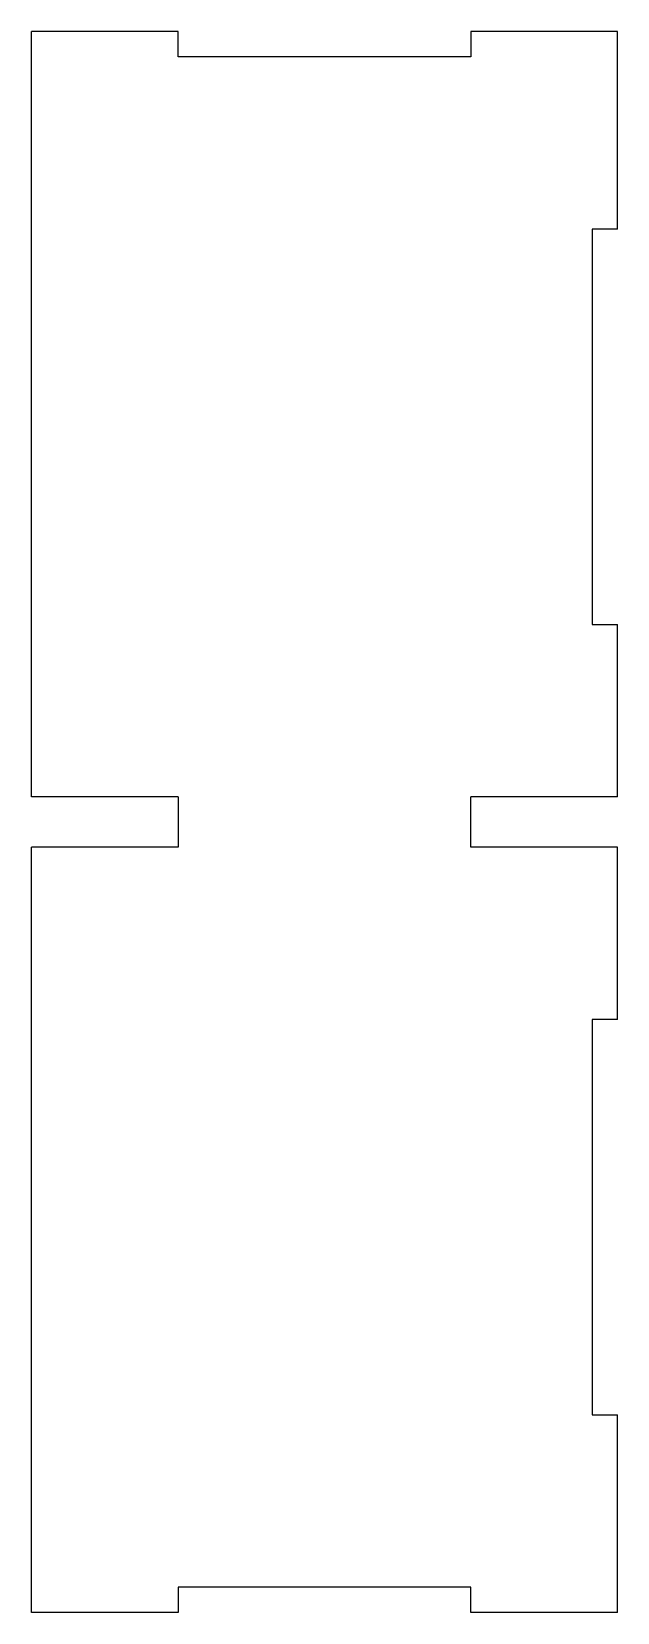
# Model space of a CAD drawing. Header units: millimetres. Extents: x -70 to 0, y -94 to 94.
import ezdxf

# ---------------------------------------------------------------- set-up
doc = ezdxf.new("R2010")
doc.units = ezdxf.units.MM
doc.layers.add('Shape2DView002', color=7, linetype='CONTINUOUS')

msp = doc.modelspace()

# ---------------------------------------------------------------- linework, layer by layer
at = {"layer": 'Shape2DView002'}
for p, q in [((-52.5, 94.5), (-70, 94.5)), ((-70, 3), (-70, 94.5)), ((-52.5, 91.5), (-52.5, 94.5)), ((0, 94.5), (-17.5, 94.5)), ((-17.5, 94.5), (-17.5, 91.5)), ((0, 70.875), (0, 94.5)), ((-17.5, 91.5), (-52.5, 91.5)), ((-3, 70.875), (-3, 23.625)), ((0, 70.875), (-3, 70.875)), ((-3, 23.625), (0, 23.625)), ((0, 3), (0, 23.625)), ((-52.5, 3), (-70, 3)), ((-52.5, 3), (-52.5, -3)), ((-17.5, -3), (-17.5, 3)), ((0, 3), (-17.5, 3)), ((-52.5, -3), (-70, -3)), ((-70, -94.5), (-70, -3)), ((0, -3), (-17.5, -3)), ((0, -23.625), (0, -3)), ((-3, -23.625), (-3, -70.875)), ((0, -23.625), (-3, -23.625)), ((-3, -70.875), (0, -70.875)), ((0, -94.5), (0, -70.875)), ((-52.5, -91.5), (-52.5, -94.5)), ((-17.5, -91.5), (-52.5, -91.5)), ((-17.5, -94.5), (-17.5, -91.5)), ((-52.5, -94.5), (-70, -94.5)), ((0, -94.5), (-17.5, -94.5))]:
    msp.add_line(p, q, dxfattribs=at)

doc.saveas('drawing.dxf')
